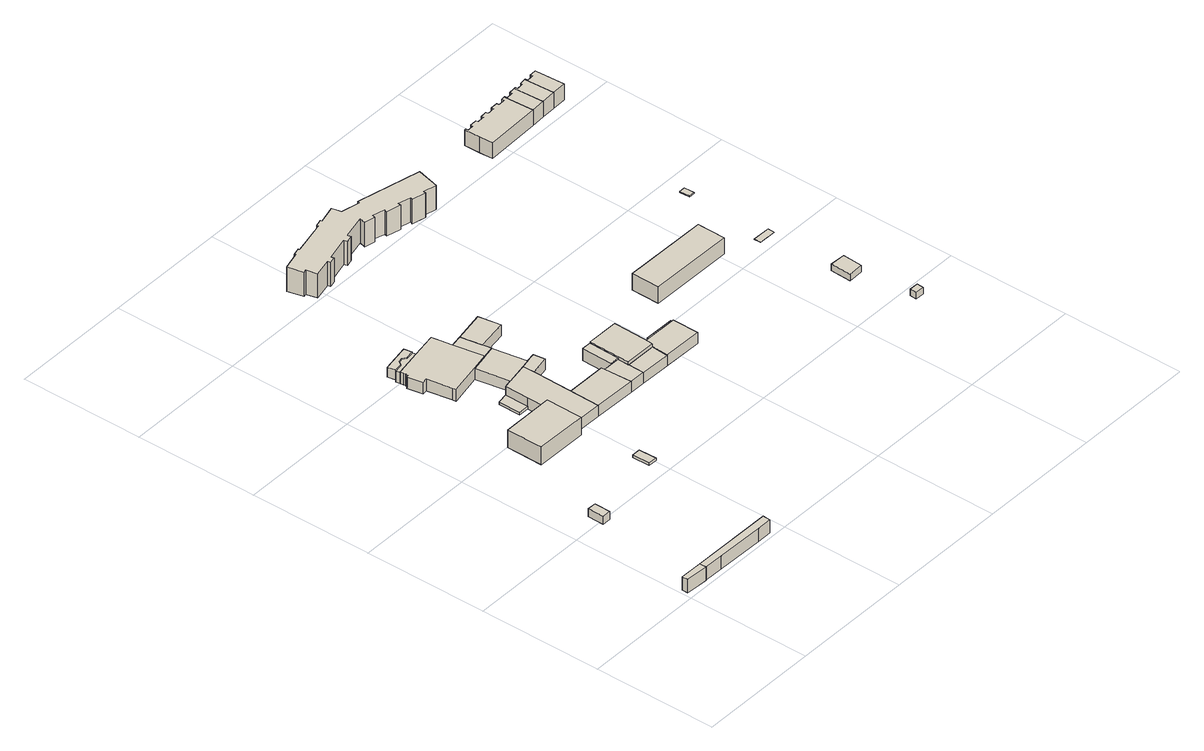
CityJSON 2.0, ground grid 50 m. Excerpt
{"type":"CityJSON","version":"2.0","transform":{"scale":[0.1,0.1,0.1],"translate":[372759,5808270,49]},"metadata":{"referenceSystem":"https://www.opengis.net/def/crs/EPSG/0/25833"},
"CityObjects":{
"building1":{"type":"Building","attributes":{"Gemeindeschluessel":"11000006","BezugspunktDach":"2200","function":"51009_1610","measuredHeight":5.74,"storeysAboveGround":0},"address":[{"country":"Germany","locality":"Berlin"}],"geometry":[{"type":"Solid","lod":"1","boundaries":[[[[0,1,2,3]],[[4,5,6,7]],[[4,7,3,2]],[[5,4,2,1]],[[6,5,1,0]],[[7,6,0,3]]]]}]},
"building2":{"type":"Building","attributes":{"Gemeindeschluessel":"11000006","BezugspunktDach":"2200","function":"51009_1610","measuredHeight":5.61,"storeysAboveGround":0},"address":[{"country":"Germany","locality":"Berlin"}],"geometry":[{"type":"Solid","lod":"1","boundaries":[[[[8,9,10,11,1,0]],[[12,13,14,15,16,17]],[[12,17,0,1]],[[13,12,1,11]],[[14,13,11,10]],[[15,14,10,9]],[[16,15,9,8]],[[17,16,8,0]]]]}]},
"building3":{"type":"Building","attributes":{"Gemeindeschluessel":"11000006","BezugspunktDach":"2200","function":"51009_1610","measuredHeight":3.5,"storeysAboveGround":0},"address":[{"country":"Germany","locality":"Berlin"}],"geometry":[{"type":"Solid","lod":"1","boundaries":[[[[18,19,20,21]],[[22,23,24,25]],[[22,25,21,20]],[[23,22,20,19]],[[24,23,19,18]],[[25,24,18,21]]]]}]},
"building4":{"type":"Building","attributes":{"Gemeindeschluessel":"11000006","BezugspunktDach":"2200","function":"31001_3020","measuredHeight":1.13,"storeysAboveGround":1},"address":[{"country":"Germany","locality":"Berlin","thoroughfareNumber":"1 (12)","thoroughfareName":"Hahn-Meitner-Platz"}],"geometry":[{"type":"Solid","lod":"1","boundaries":[[[[26,27,28,29]],[[30,31,32,33]],[[30,33,29,28]],[[31,30,28,27]],[[32,31,27,26]],[[33,32,26,29]]]]}]},
"building5":{"type":"Building","attributes":{"Gemeindeschluessel":"11000006","BezugspunktDach":"2200","function":"51009_1610","measuredHeight":4.18,"storeysAboveGround":0},"address":[{"country":"Germany","locality":"Berlin"}],"geometry":[{"type":"Solid","lod":"1","boundaries":[[[[34,35,36,37,38,39,40,41]],[[42,43,44,45,46,47,48,49]],[[42,49,41,40]],[[43,42,40,39]],[[44,43,39,38]],[[45,44,38,37]],[[46,45,37,36]],[[47,46,36,35]],[[48,47,35,34]],[[49,48,34,41]]]]}]},
"building6":{"type":"Building","attributes":{"name":"Helmholtz-Zentrum-Berlin Lise-Meitner-Campus","Gemeindeschluessel":"11000006","function":"31001_3020"},"address":[{"country":"Germany","locality":"Berlin","thoroughfareNumber":"1","thoroughfareName":"Hahn-Meitner-Platz"}],"children":["building6-1","building6-2","building6-3","building6-4","building6-5","building6-6","building6-7","building6-8","building6-9","building6-10","building6-11","building6-12","building6-13","building6-14","building6-15","building6-16"]},
"building6-1":{"type":"BuildingPart","attributes":{"BezugspunktDach":"2200","measuredHeight":5.19,"storeysAboveGround":2},"parents":["building6"],"geometry":[{"type":"MultiSurface","lod":"1","boundaries":[[[50,51,52,53,54,55,56,57,58,59,60,61,62,63,64,65,66]],[[67,68,69,70,71,72,73,74,75,76,77,78,79,80,81,82,83]],[[67,83,66,65]],[[68,67,65,64]],[[69,68,64,63]],[[70,69,63,62]],[[71,70,62,61]],[[84,85,71,61,60]],[[73,72,60,59]],[[74,73,59,58]],[[75,74,58,57]],[[86,87,75,57,56]],[[88,86,76,56,55]],[[89,90,55,54]],[[79,78,54,53]],[[80,79,53,52]],[[81,80,52,51]],[[82,81,51,50]],[[83,82,50,66]],[[72,71,85,84]],[[76,75,87,86]],[[77,76,86,88]],[[78,77,90,89]]]}]},
"building6-2":{"type":"BuildingPart","attributes":{"BezugspunktDach":"2200","measuredHeight":5.04,"storeysAboveGround":2},"parents":["building6"],"geometry":[{"type":"MultiSurface","lod":"1","boundaries":[[[91,92,93,94,95]],[[96,97,98,99,100]],[[101,102,103,104,105,100,95,94]],[[97,96,94,93]],[[98,97,93,92]],[[106,107,92,91]],[[108,109,99,91,95]],[[100,105,104,110]],[[96,110,103,102,101]],[[111,112,113,106]],[[99,98,114,107,106]],[[100,99,109,108]]]}]},
"building6-3":{"type":"BuildingPart","attributes":{"BezugspunktDach":"2200","measuredHeight":7.54,"storeysAboveGround":2},"parents":["building6"],"geometry":[{"type":"MultiSurface","lod":"1","boundaries":[[[115,116,117,118,119]],[[120,121,122,123,124]],[[120,124,119,118]],[[121,120,118,117]],[[125,126,117,116]],[[123,122,116,115]],[[124,123,115,119]],[[122,121,127,126,125]]]}]},
"building6-4":{"type":"BuildingPart","attributes":{"BezugspunktDach":"2200","measuredHeight":4.72,"storeysAboveGround":2},"parents":["building6"],"geometry":[{"type":"MultiSurface","lod":"1","boundaries":[[[128,129,130,131,132,133,134,135,126,125]],[[136,137,138,139,140,141,142,143,144,145]],[[136,145,125,122,121,126]],[[137,136,126,135]],[[138,146,147,135,134]],[[139,138,134,133]],[[140,139,133,132]],[[143,142,130,129]],[[145,144,128,125]],[[126,121,122,125]],[[137,147,146,138]],[[141,140,132,131]],[[142,141,131,130]],[[144,143,129,128]]]}]},
"building6-5":{"type":"BuildingPart","attributes":{"BezugspunktDach":"2200","measuredHeight":4.72,"storeysAboveGround":2},"parents":["building6"],"geometry":[{"type":"Solid","lod":"1","boundaries":[[[[148,149,150,129,128]],[[143,151,152,153,144]],[[151,143,129,150]],[[152,151,150,149]],[[144,153,148,128]],[[143,144,128,129]],[[152,149,148,153]]]]}]},
"building6-6":{"type":"BuildingPart","attributes":{"BezugspunktDach":"2200","measuredHeight":4.74,"storeysAboveGround":2},"parents":["building6"],"geometry":[{"type":"MultiSurface","lod":"1","boundaries":[[[148,154,105,104,155,149]],[[156,157,158,159,153,152]],[[156,152,149,155]],[[158,157,110,100,105]],[[160,108,105,154]],[[153,159,154,148]],[[152,149,148,153,148,149]],[[157,156,155,104]],[[104,105,100,110]],[[159,158,108,160]]]}]},
"building6-7":{"type":"BuildingPart","attributes":{"BezugspunktDach":"2200","measuredHeight":1.29,"storeysAboveGround":2},"parents":["building6"],"geometry":[{"type":"Solid","lod":"1","boundaries":[[[[147,146,161,162]],[[163,138,137,164]],[[163,164,162,161]],[[138,163,161,146]],[[164,137,147,162]],[[137,138,146,147]]]]}]},
"building6-8":{"type":"BuildingPart","attributes":{"BezugspunktDach":"2200","measuredHeight":4.51,"storeysAboveGround":2},"parents":["building6"],"geometry":[{"type":"MultiSurface","lod":"1","boundaries":[[[165,109,108,160]],[[158,113,112,159]],[[113,158,108,100,99]],[[159,112,165,160]],[[158,159,160,108]],[[99,100,108,109]],[[113,109,165,112]]]}]},
"building6-9":{"type":"BuildingPart","attributes":{"BezugspunktDach":"2200","measuredHeight":4.19,"storeysAboveGround":2},"parents":["building6"],"geometry":[{"type":"Solid","lod":"1","boundaries":[[[[166,167,168,169]],[[170,171,172,173]],[[170,173,169,168]],[[171,170,168,167]],[[173,172,166,169]],[[172,171,167,166]]]]}]},
"building6-10":{"type":"BuildingPart","attributes":{"BezugspunktDach":"2200","measuredHeight":4.72,"storeysAboveGround":2},"parents":["building6"],"geometry":[{"type":"MultiSurface","lod":"1","boundaries":[[[174,175,176,107,106,111]],[[113,177,172,171,178,112]],[[177,113,99,98]],[[172,177,107,176]],[[171,167,166,176,175]],[[178,171,175,174]],[[112,178,174,111]],[[113,112,111,106]],[[98,99,106,107]],[[172,166,167,171]]]}]},
"building6-11":{"type":"BuildingPart","attributes":{"BezugspunktDach":"2200","measuredHeight":4.81,"storeysAboveGround":2},"parents":["building6"],"geometry":[{"type":"MultiSurface","lod":"1","boundaries":[[[179,180,181,182,183,184]],[[141,185,186,187,188,142]],[[141,131,130,184,183]],[[185,189,131,183,182]],[[186,185,182,181]],[[187,186,181,180]],[[188,187,180,179]],[[142,188,179,184]],[[142,130,131,141]],[[189,185,141,131]]]}]},
"building6-12":{"type":"BuildingPart","attributes":{"BezugspunktDach":"2200","measuredHeight":4.78,"storeysAboveGround":2},"parents":["building6"],"geometry":[{"type":"MultiSurface","lod":"1","boundaries":[[[133,132,189,190,191,89]],[[192,186,185,140,139,78]],[[186,192,191,190]],[[185,186,190,189]],[[131,141,140,185,141,131,132]],[[139,140,132,133]],[[78,139,133,89]],[[78,89,90,77]],[[192,193,77,194,90,191,195]],[[140,141,131,132]],[[189,131,141,185]]]}]},
"building6-13":{"type":"BuildingPart","attributes":{"BezugspunktDach":"2200","measuredHeight":6.13,"storeysAboveGround":2},"parents":["building6"],"geometry":[{"type":"MultiSurface","lod":"1","boundaries":[[[102,101,196,197]],[[198,199,157,156]],[[198,156,197,196]],[[199,198,196,101]],[[157,199,101,102]],[[155,104,157,102,197]],[[156,157,104,155]]]}]},
"building6-14":{"type":"BuildingPart","attributes":{"BezugspunktDach":"2200","measuredHeight":4.89,"storeysAboveGround":2},"parents":["building6"],"geometry":[{"type":"Solid","lod":"1","boundaries":[[[[85,84,200,201,202,203,204,205]],[[206,207,208,209,210,72,71,211]],[[206,211,205,204]],[[207,206,204,203]],[[208,207,203,202]],[[209,208,202,201]],[[210,209,201,200]],[[72,210,200,84]],[[211,71,85,205]],[[71,72,84,85]]]]}]},
"building6-15":{"type":"BuildingPart","attributes":{"BezugspunktDach":"2200","measuredHeight":4.8,"storeysAboveGround":2},"parents":["building6"],"geometry":[{"type":"Solid","lod":"1","boundaries":[[[[212,213,214,215]],[[216,217,218,219]],[[216,219,215,214]],[[217,216,214,213]],[[218,217,213,212]],[[219,218,212,215]]]]}]},
"building6-16":{"type":"BuildingPart","attributes":{"BezugspunktDach":"2200","measuredHeight":4.88,"storeysAboveGround":2},"parents":["building6"],"geometry":[{"type":"MultiSurface","lod":"1","boundaries":[[[88,220,212,215,87]],[[219,218,192,77,75]],[[219,75,87,215]],[[218,212,215,212]],[[192,218,212,220]],[[77,90,191,220,88]],[[219,215,212,218]],[[191,90,77,192]],[[76,86,87,75,221]],[[77,88,86,76]]]}]},
"building7":{"type":"Building","attributes":{"Gemeindeschluessel":"11000006","BezugspunktDach":"2200","function":"31001_1010","measuredHeight":10.36,"storeysAboveGround":2},"address":[{"country":"Germany","locality":"Berlin","thoroughfareNumber":"76, 78, 80, 82, 84, 86, 88, 90","thoroughfareName":"Glienicker Straße"}],"geometry":[{"type":"Solid","lod":"1","boundaries":[[[[222,223,224,225,226,227,228,229,230,231,232,233,234,235,236,237,238,239,240,241,242,243,244,245,246,247,248,249,250,251,252,253,254,255,256,257,258,259]],[[260,261,262,263,264,265,266,267,268,269,270,271,272,273,274,275,276,277,278,279,280,281,282,283,284,285,286,287,288,289,290,291,292,293,294,295,296,297]],[[260,297,259,258]],[[261,260,258,257]],[[262,261,257,256]],[[263,262,256,255]],[[264,263,255,254]],[[265,264,254,253]],[[266,265,253,252]],[[267,266,252,251]],[[268,267,251,250]],[[269,268,250,249]],[[270,269,249,248]],[[271,270,248,247]],[[272,271,247,246]],[[273,272,246,245]],[[274,273,245,244]],[[275,274,244,243]],[[276,275,243,242]],[[277,276,242,241]],[[278,277,241,240]],[[279,278,240,239]],[[280,279,239,238]],[[281,280,238,237]],[[282,281,237,236]],[[283,282,236,235]],[[284,283,235,234]],[[285,284,234,233]],[[286,285,233,232]],[[287,286,232,231]],[[288,287,231,230]],[[289,288,230,229]],[[290,289,229,228]],[[291,290,228,227]],[[292,291,227,226]],[[293,292,226,225]],[[294,293,225,224]],[[295,294,224,223]],[[296,295,223,222]],[[297,296,222,259]]]]}]},
"building8":{"type":"Building","attributes":{"Gemeindeschluessel":"11000006","BezugspunktDach":"2200","function":"31001_3020","measuredHeight":6.97,"storeysAboveGround":2},"address":[{"country":"Germany","locality":"Berlin","thoroughfareNumber":"1 (11)","thoroughfareName":"Hahn-Meitner-Platz"}],"geometry":[{"type":"Solid","lod":"1","boundaries":[[[[298,299,300,301]],[[302,303,304,305]],[[302,305,301,300]],[[303,302,300,299]],[[304,303,299,298]],[[305,304,298,301]]]]}]},
"building9":{"type":"Building","attributes":{"Gemeindeschluessel":"11000006","BezugspunktDach":"2200","function":"31001_3020","measuredHeight":2.88,"storeysAboveGround":1},"address":[{"country":"Germany","locality":"Berlin","thoroughfareNumber":"1 (16)","thoroughfareName":"Hahn-Meitner-Platz"}],"geometry":[{"type":"Solid","lod":"1","boundaries":[[[[306,307,308,309]],[[310,311,312,313]],[[310,313,309,308]],[[311,310,308,307]],[[312,311,307,306]],[[313,312,306,309]]]]}]},
"building10":{"type":"Building","attributes":{"Gemeindeschluessel":"11000006","BezugspunktDach":"2200","function":"31001_2463","measuredHeight":2.77,"storeysAboveGround":1},"address":[{"country":"Germany","locality":"Berlin","thoroughfareNumber":"1 (15)","thoroughfareName":"Hahn-Meitner-Platz"}],"geometry":[{"type":"Solid","lod":"1","boundaries":[[[[314,315,316,317]],[[318,319,320,321]],[[318,321,317,316]],[[319,318,316,315]],[[320,319,315,314]],[[321,320,314,317]]]]}]},
"building11":{"type":"Building","attributes":{"Gemeindeschluessel":"11000006","BezugspunktDach":"2200","function":"31001_3020","measuredHeight":0.138,"storeysAboveGround":1},"address":[{"country":"Germany","locality":"Berlin","thoroughfareNumber":"1 (14)","thoroughfareName":"Hahn-Meitner-Platz"}],"geometry":[{"type":"Solid","lod":"1","boundaries":[[[[322,323,324,325]],[[326,327,328,329]],[[326,329,325,324]],[[327,326,324,323]],[[328,327,323,322]],[[329,328,322,325]]]]}]},
"building12":{"type":"Building","attributes":{"Gemeindeschluessel":"11000006","BezugspunktDach":"2200","function":"31001_3020","measuredHeight":0.382,"storeysAboveGround":1},"address":[{"country":"Germany","locality":"Berlin","thoroughfareNumber":"1 (13)","thoroughfareName":"Hahn-Meitner-Platz"}],"geometry":[{"type":"Solid","lod":"1","boundaries":[[[[330,331,332,333]],[[334,335,336,337]],[[334,337,333,332]],[[335,334,332,331]],[[336,335,331,330]],[[337,336,330,333]]]]}]},
"building13":{"type":"Building","attributes":{"Gemeindeschluessel":"11000006","BezugspunktDach":"2200","function":"31001_1010","measuredHeight":7.43,"storeysAboveGround":3},"address":[{"country":"Germany","locality":"Berlin","thoroughfareNumber":"58, 60, 62, 64","thoroughfareName":"Glienicker Straße"}],"geometry":[{"type":"Solid","lod":"1","boundaries":[[[[338,339,340,341,342,343,344,345,346,347,348,349,350,351,352,353,354,355,356,357,358,359]],[[360,361,362,363,364,365,366,367,368,369,370,371,372,373,374,375,376,377,378,379,380,381]],[[360,381,359,358]],[[361,360,358,357]],[[362,361,357,356]],[[363,362,356,355]],[[364,363,355,354]],[[365,364,354,353]],[[366,365,353,352]],[[367,366,352,351]],[[368,367,351,350]],[[369,368,350,349]],[[370,369,349,348]],[[371,370,348,347]],[[372,371,347,346]],[[373,372,346,345]],[[374,373,345,344]],[[375,374,344,343]],[[376,375,343,342]],[[377,376,342,341]],[[378,377,341,340]],[[379,378,340,339]],[[380,379,339,338]],[[381,380,338,359]]]]}]},
"building14":{"type":"Building","attributes":{"Gemeindeschluessel":"11000006","BezugspunktDach":"2200","function":"31001_1010","measuredHeight":6.74,"storeysAboveGround":2},"address":[{"country":"Germany","locality":"Berlin","thoroughfareNumber":"56","thoroughfareName":"Glienicker Straße"}],"geometry":[{"type":"Solid","lod":"1","boundaries":[[[[340,382,383,384,385,386,387,342]],[[388,389,390,391,392,393,378,376]],[[388,376,342,387]],[[389,388,387,386]],[[390,389,386,385]],[[391,390,385,384]],[[392,391,384,383]],[[393,392,383,382]],[[378,393,382,340]],[[376,378,340,342]]]]}]},
"building15":{"type":"Building","attributes":{"Gemeindeschluessel":"11000006","BezugspunktDach":"2200","function":"31001_1010","measuredHeight":6.79,"storeysAboveGround":2},"address":[{"country":"Germany","locality":"Berlin","thoroughfareNumber":"54","thoroughfareName":"Glienicker Straße"}],"geometry":[{"type":"Solid","lod":"1","boundaries":[[[[394,395,396,397,398,399,400,401]],[[402,403,404,405,406,407,393,392]],[[402,392,401,400]],[[403,402,400,399]],[[404,403,399,398]],[[405,404,398,397]],[[406,405,397,396]],[[407,406,396,395]],[[393,407,395,394]],[[392,393,394,401]]]]}]},
"building16":{"type":"Building","attributes":{"Gemeindeschluessel":"11000006","BezugspunktDach":"2200","function":"31001_1010","measuredHeight":6.79,"storeysAboveGround":2},"address":[{"country":"Germany","locality":"Berlin","thoroughfareNumber":"52","thoroughfareName":"Glienicker Straße"}],"geometry":[{"type":"Solid","lod":"1","boundaries":[[[[395,408,409,410,411,412,413,396]],[[414,415,416,417,418,419,407,406]],[[414,406,396,413]],[[415,414,413,412]],[[416,415,412,411]],[[417,416,411,410]],[[418,417,410,409]],[[419,418,409,408]],[[407,419,408,395]],[[406,407,395,396]]]]}]}
},
"vertices":[
[97,13,72],[97,41,72],[5,42,72],[5,17,72],[5,42,15],[97,41,15],[97,13,15],[5,17,15],
[176,11,72],[372,7,72],[433,9,72],[434,39,72],[97,41,16],[434,39,16],[433,9,16],[372,7,16],[176,11,16],[97,13,16],
[146,473,51],[147,538,51],[113,539,51],[112,473,51],[113,539,16],[147,538,16],[146,473,16],[112,473,16],
[458,556,27],[494,555,27],[492,627,27],[457,627,27],[492,627,16],[494,555,16],[458,556,16],[457,627,16],
[277,1513,60],[309,1518,60],[320,1534,60],[340,1538,60],[356,1527,60],[388,1532,60],[383,1565,60],[271,1545,60],[383,1565,18],[388,1532,18],[356,1527,18],[340,1538,18],[320,1534,18],[309,1518,18],[277,1513,18],[271,1545,18],
[285,1401,59],[305,1403,59],[323,1302,59],[325,1288,59],[456,1315,59],[529,1330,59],[526,1342,59],[506,1453,59],[494,1523,59],[492,1535,59],[391,1517,59],[279,1496,59],[282,1482,59],[284,1473,59],[281,1473,59],[282,1464,59],[274,1462,59],[282,1464,9],[281,1473,9],[284,1473,9],[282,1482,9],[279,1496,9],[391,1517,9],[492,1535,9],[494,1523,9],[506,1453,9],[526,1342,9],[529,1330,9],[456,1315,9],[325,1288,9],[323,1302,9],[305,1403,9],[285,1401,9],[274,1462,9],[391,1517,57],[279,1496,57],[526,1342,57],[506,1453,57],[529,1330,57],[456,1315,56],[529,1330,56],
[930,927,67],[932,964,67],[935,1096,67],[805,1097,67],[801,927,67],[805,1097,17],[935,1096,17],[932,964,17],[930,927,17],[801,927,17],[805,1097,62],[802,972,62],[802,972,27],[802,972,56],[801,927,56],[930,927,56],[932,964,56],[801,927,54],[930,927,54],[802,972,17],[925,859,56],[925,859,9],[930,927,9],[932,964,49],
[443,840,92],[443,865,92],[444,989,92],[233,988,92],[232,841,92],[233,988,16],[444,989,16],[443,865,16],[443,840,16],[232,841,16],[443,865,56],[444,989,56],[444,989,31],
[564,864,56],[566,986,56],[569,1148,56],[569,1195,56],[481,1179,56],[481,1180,56],[446,1172,56],[445,1074,56],[444,989,9],[445,1074,9],[446,1172,9],[481,1180,9],[481,1179,9],[569,1195,9],[569,1148,9],[566,986,9],[564,864,9],[443,865,9],[446,1172,21],[445,1074,21],
[736,861,56],[731,973,56],[730,986,56],[730,986,9],[731,973,9],[736,861,9],
[800,860,56],[764,972,56],[764,972,9],[802,972,9],[801,927,9],[800,860,9],[800,860,54],
[403,1164,21],[402,1075,21],[403,1164,9],[402,1075,9],
[925,859,54],
[960,964,50],[1085,963,50],[1085,973,50],[959,974,50],[1085,973,9],[1085,963,9],[960,964,9],[959,974,9],
[1085,856,56],[1085,963,56],[960,964,56],[932,964,9],[1085,856,9],
[646,1163,57],[639,1209,57],[603,1203,57],[603,1202,57],[569,1195,57],[569,1148,57],[603,1202,9],[603,1203,9],[639,1209,9],[646,1163,9],[603,1202,56],
[603,1203,56],[578,1340,56],[578,1340,9],[572,1339,9],[529,1330,21],[578,1340,41],
[767,1097,62],[764,972,62],[767,1097,9],[805,1097,9],
[388,1532,57],[356,1527,57],[340,1538,57],[320,1534,57],[309,1518,57],[277,1513,57],[309,1518,9],[320,1534,9],[340,1538,9],[356,1527,9],[388,1532,9],[277,1513,9],
[572,1375,57],[697,1396,57],[681,1485,57],[557,1462,57],[681,1485,9],[697,1396,9],[572,1375,9],[557,1462,9],
[578,1340,57],[525,1351,9],
[427,2035,129],[439,2038,129],[450,1994,129],[522,2011,129],[525,1999,129],[551,2006,129],[548,2017,129],[646,2041,129],[650,2028,129],[678,2036,129],[675,2049,129],[772,2073,129],[766,2048,129],[808,2039,129],[813,2051,129],[862,2038,129],[859,2027,129],[916,2014,129],[918,2025,129],[968,2013,129],[964,2003,129],[1020,1990,129],[1023,2001,129],[1076,1990,129],[1098,2080,129],[839,2139,129],[837,2130,129],[763,2146,129],[755,2184,129],[682,2165,129],[681,2172,129],[652,2164,129],[654,2158,129],[513,2125,129],[512,2131,129],[482,2123,129],[484,2118,129],[411,2099,129],[484,2118,25],[482,2123,25],[512,2131,25],[513,2125,25],[654,2158,25],[652,2164,25],[681,2172,25],[682,2165,25],[755,2184,25],[763,2146,25],[837,2130,25],[839,2139,25],[1098,2080,25],[1076,1990,25],[1023,2001,25],[1020,1990,25],[964,2003,25],[968,2013,25],[918,2025,25],[916,2014,25],[859,2027,25],[862,2038,25],[813,2051,25],[808,2039,25],[766,2048,25],[772,2073,25],[675,2049,25],[678,2036,25],[650,2028,25],[646,2041,25],[548,2017,25],[551,2006,25],[525,1999,25],[522,2011,25],[450,1994,25],[439,2038,25],[427,2035,25],[411,2099,25],
[1514,1090,84],[1515,1205,84],[1166,1208,84],[1165,1093,84],[1166,1208,14],[1515,1205,14],[1514,1090,14],[1165,1093,14],
[1772,433,41],[1773,461,41],[1737,461,41],[1736,434,41],[1737,461,13],[1773,461,13],[1772,433,13],[1736,434,13],
[1733,671,41],[1737,752,41],[1674,754,41],[1671,670,41],[1674,754,13],[1737,752,13],[1733,671,13],[1671,670,13],
[1641,1036,14],[1713,1035,14],[1714,1063,14],[1641,1064,14],[1714,1063,13],[1713,1035,13],[1641,1036,13],[1641,1064,13],
[1692,1387,7],[1716,1387,7],[1716,1429,7],[1691,1429,7],[1716,1429,3],[1716,1387,3],[1692,1387,3],[1691,1429,3],
[1412,2073,89],[1414,2019,89],[1640,2027,89],[1637,2082,89],[1633,2148,89],[1618,2147,89],[1619,2136,89],[1590,2135,89],[1589,2145,89],[1560,2144,89],[1561,2135,89],[1531,2133,89],[1529,2143,89],[1503,2141,89],[1504,2132,89],[1475,2131,89],[1473,2140,89],[1443,2139,89],[1443,2129,89],[1417,2128,89],[1416,2138,89],[1410,2138,89],[1416,2138,22],[1417,2128,22],[1443,2129,22],[1443,2139,22],[1473,2140,22],[1475,2131,22],[1504,2132,22],[1503,2141,22],[1529,2143,22],[1531,2133,22],[1561,2135,22],[1560,2144,22],[1589,2145,22],[1590,2135,22],[1619,2136,22],[1618,2147,22],[1633,2148,22],[1637,2082,22],[1640,2027,22],[1414,2019,22],[1412,2073,22],[1410,2138,22],
[1697,2030,89],[1691,2151,89],[1665,2149,89],[1666,2139,89],[1638,2138,89],[1637,2148,89],[1637,2148,22],[1638,2138,22],[1666,2139,22],[1665,2149,22],[1691,2151,22],[1697,2030,22],
[1697,2030,90],[1757,2032,90],[1750,2154,90],[1725,2151,90],[1724,2143,90],[1697,2141,90],[1695,2151,90],[1691,2151,90],[1695,2151,22],[1697,2141,22],[1724,2143,22],[1725,2151,22],[1750,2154,22],[1757,2032,22],
[1816,2035,90],[1809,2156,90],[1782,2155,90],[1782,2145,90],[1755,2143,90],[1754,2154,90],[1754,2154,22],[1755,2143,22],[1782,2145,22],[1782,2155,22],[1809,2156,22],[1816,2035,22]
]}
